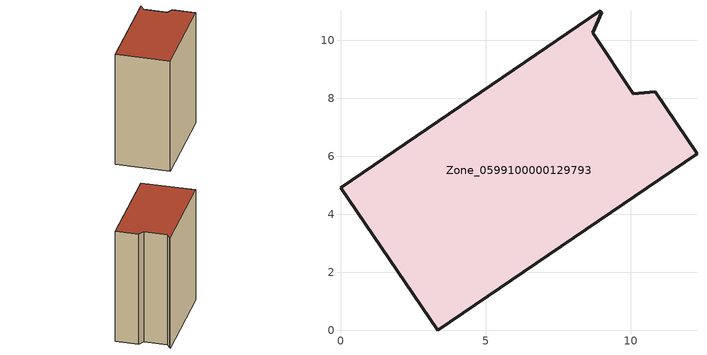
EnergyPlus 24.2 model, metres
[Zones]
Zone_0599100000129793
 floor ground (C_G): 0,4.92 8.95,11.02 8.99,10.96 8.68,10.26 10.09,8.16 10.84,8.22 12.28,6.08 3.35,0 z0
 wall outside (C_F): 3.35,0 12.28,6.08 10.84,8.22 10.09,8.16 8.68,10.26 8.99,10.96 8.95,11.02 0,4.92 3.35,0 z0:13.06
 roof outside (C_R): 8.95,11.02 0,4.92 3.35,0 12.28,6.08 10.84,8.22 10.09,8.16 8.68,10.26 8.99,10.96 z13.06
[BUILDING]
Pand.0599100000129793: North Axis=0; Terrain=City; Loads Convergence Tolerance Value=0.04; Temperature Convergence Tolerance Value=0.4; Solar Distribution=FullExterior; Maximum Number of Warmup Days=25; Minimum Number of Warmup Days=1
[Site:Location]
Rotterdam.The.Hague.AP_ZH_NLD Design_Conditions: Latitude=51.96; Longitude=4.45; Time Zone=1; Elevation=-4.5
[SITE:GROUNDTEMPERATURE:BUILDINGSURFACE]
18, 18, 18, 18, 18, 18, 18, 18, 18, 18, 18, 18
[MATERIAL] Thermal Absorptance=0.9; Solar Absorptance=0.7; Visible Absorptance=0.7
Name | Roughness | Thickness | Conductivity | Density | Specific Heat
G.TI.1946 | MediumSmooth | 0.15 | 1 | 540 | 1210
F.TI.1946 | Rough | 0.3 | 0.857143 | 1920 | 840
R.TI.1946 | MediumRough | 0.2 | 0.1 | 1500 | 1000
[CONSTRUCTION]
C_G: G.TI.1946
C_F: F.TI.1946
C_R: R.TI.1946
[ZONE]
Zone_0599100000129793: Type=1; Multiplier=1; Ceiling Height=Autocalculate; Volume=Autocalculate; Floor Area=autocalculate; Part of Total Floor Area=Yes
[ZONEINFILTRATION:DESIGNFLOWRATE]
Infil_Zone_0599100000129793: Zone or ZoneList or Space or SpaceList=Zone_0599100000129793; Schedule=AlwaysOn; Design Flow Rate Calculation Method=Flow/Area; Flow Rate per Floor Area=0.003; Constant Term Coefficient=1; Temperature Term Coefficient=0; Velocity Term Coefficient=0; Velocity Squared Term Coefficient=0
[HVACTEMPLATE:ZONE:IDEALLOADSAIRSYSTEM]
Zone_0599100000129793: Maximum Heating Supply Air Temperature=50; Minimum Cooling Supply Air Temperature=13; Maximum Heating Supply Air Humidity Ratio=0.0156; Minimum Cooling Supply Air Humidity Ratio=0.0077; Heating Limit=NoLimit; Cooling Limit=NoLimit; Dehumidification Control Type=ConstantSensibleHeatRatio; Cooling Sensible Heat Ratio=0.7; Dehumidification Setpoint=60; Humidification Control Type=None; Humidification Setpoint=30; Outdoor Air Method=None; Outdoor Air Flow Rate per Person=0.00944; Outdoor Air Flow Rate per Zone Floor Area=0; Outdoor Air Flow Rate per Zone=0; Demand Controlled Ventilation Type=None; Outdoor Air Economizer Type=NoEconomizer; Heat Recovery Type=None; Sensible Heat Recovery Effectiveness=0.7; Latent Heat Recovery Effectiveness=0.65
[ZONECONTROL:THERMOSTAT]
ThermostatControl_Zone_0599100000129793: Zone or ZoneList=Zone_0599100000129793; Control Type Schedule=DualSetpointControlType; Control 1=Thermostat_Zone_0599100000129793; Temperature Difference Between Cutout And Setpoint=0
[THERMOSTATSETPOINT:DUALSETPOINT]
Thermostat_Zone_0599100000129793: Heating Setpoint Temperature Schedule=HeatingSetpoint_Zone_0599100000129793; Cooling Setpoint Temperature Schedule=CoolingSetpoint_Zone_0599100000129793
[SCHEDULE:COMPACT]
HeatingSetpoint_Zone_0599100000129793: Through: 12/31, For: AllDays, Until: 24:00, 21
CoolingSetpoint_Zone_0599100000129793: Through: 12/31, For: AllDays, Until: 24:00, 24
DualSetpointControlType: Through: 12/31, For: AllDays, Until: 24:00, 4
AlwaysOn: Through: 12/31, For: AllDays, Until: 24:00, 1
